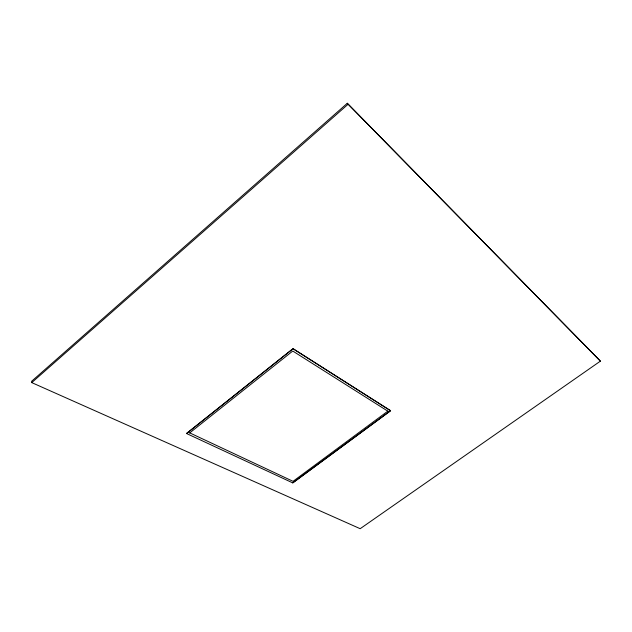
<?xml version="1.0" encoding="UTF-8"?>
<svg xmlns="http://www.w3.org/2000/svg" width="632" height="632" viewBox="0 0 632 632"><rect width="100%" height="100%" fill="white"/><g stroke="black" fill="none" stroke-linecap="round" stroke-linejoin="round"><path stroke-width="0.95" d="M387.819 411.148L293.05 481.323L189.671 432.857M347.284 103.3L31.6 381.293L31.758 382.613L360.177 528.7L600.4 361.133L347.284 103.3L600.4 361.133M31.758 382.613L347.924 104.414M186.566 433.528L293.09 348.69L390.576 410.792L292.79 482.911L186.487 433.481L292.972 348.714L390.592 410.666L292.711 482.864M189.592 433.007L292.758 351.044L387.969 411.25"/></g></svg>
